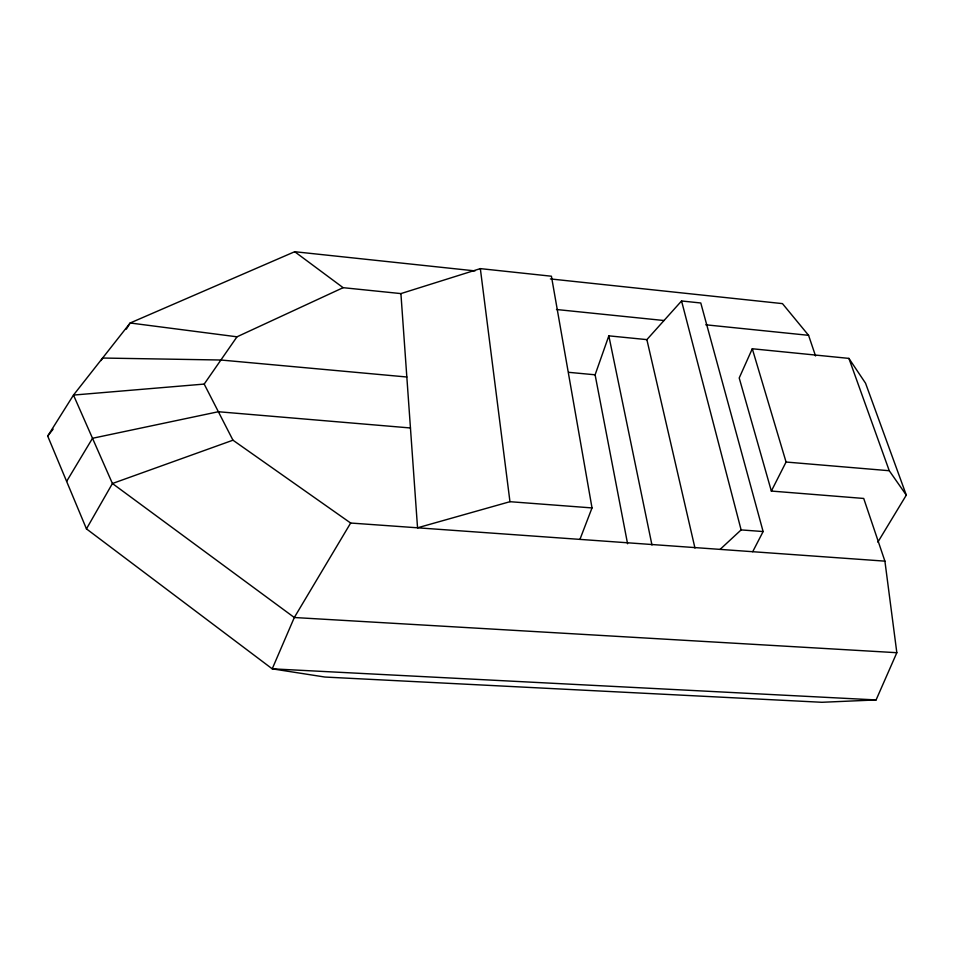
<?xml version="1.0" encoding="UTF-8"?>
<svg xmlns="http://www.w3.org/2000/svg" width="954" height="954" viewBox="0 0 954 954"><rect width="100%" height="100%" fill="white"/><g stroke="black" fill="none" stroke-linecap="round" stroke-linejoin="round"><path stroke-width="1.43" d="M627.577 543.756L595.105 374.803L608.831 335.844L646.872 339.624L681.561 300.975L700.785 302.99L763.117 531.545L752.706 551.71M579.937 539.38L592.017 507.922L551.424 276.219L480.339 268.623L400.907 293.593L343.13 287.679L236.997 336.81L204.192 384.08L73.482 395.075L47.7 436.073L86.456 528.874L272.224 668.837L324.909 677.042L821.919 702.287L876.082 699.938L896.832 652.703L884.907 561.143L863.716 498.453L771.345 491.06L739.207 377.975L752.289 348.759L848.905 358.394L865.552 383.222L906.3 495.126L877.847 542.146M771.345 491.06L786.072 462.034L752.289 348.759M86.456 528.874L112.429 483.511L232.967 440.199L350.655 523.03L884.907 561.143M350.655 523.03L294.309 617.512L272.224 668.837L876.082 699.938M66.625 481.388L92.514 438.28L218.359 411.734L410.458 427.976M101.076 360.552L102.615 358.036L220.887 360.016L406.833 376.997M126.333 329.154L130.161 322.989L294.703 251.713L475.02 270.9M47.7 436.073L53.126 429.133M720.103 549.385L741.115 529.911L763.117 531.545M592.017 507.922L509.961 501.697L417.542 527.8L400.907 293.593M896.832 652.703L294.309 617.512L112.429 483.511L73.482 395.075L130.161 322.989L236.997 336.81M786.072 462.034L889.259 470.727L906.3 495.126M568.811 372.334L595.105 374.803M556.492 309.513L664.02 320.52M705.769 324.801L808.575 335.319L815.551 355.961M550.398 278.926L782.459 303.622L808.575 335.319M294.703 251.713L343.13 287.679M204.192 384.08L232.967 440.199M848.905 358.394L889.259 470.727M681.561 300.975L741.115 529.911M646.872 339.624L694.965 548.073M608.831 335.844L651.964 545.032M480.339 268.623L509.961 501.697"/></g></svg>
